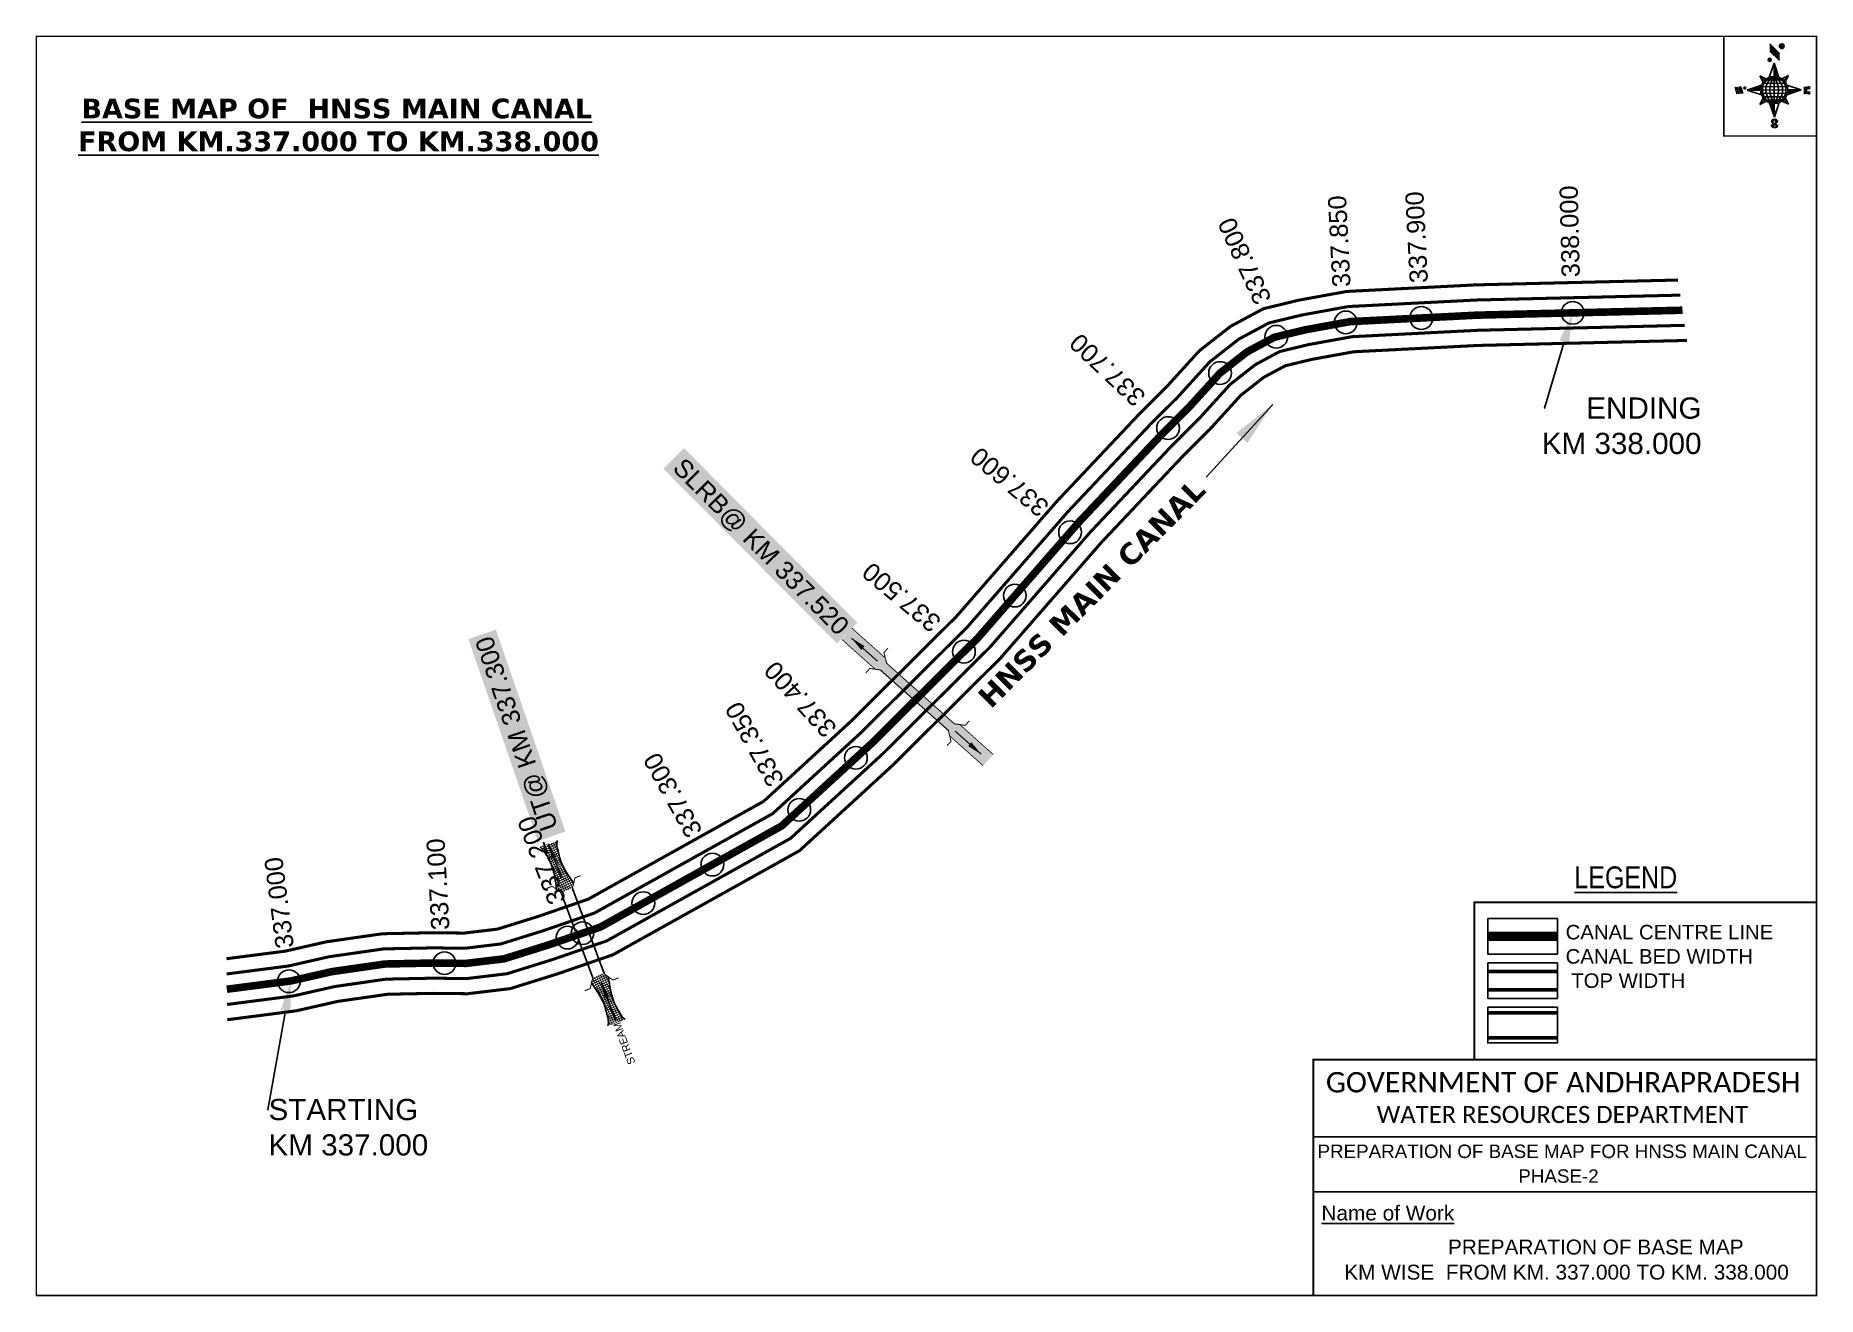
# Model space of a CAD drawing. Header units: inches. Extents: x 799650 to 800827, y 1567116 to 1567948.
import ezdxf
from ezdxf import colors
from ezdxf.entities.mleader import LeaderData, LeaderLine
from ezdxf.enums import TextEntityAlignment as Align
from ezdxf.math import Vec2, Vec3

# ---------------------------------------------------------------- set-up
doc = ezdxf.new("R2010")
doc.units = ezdxf.units.IN
doc.header["$LTSCALE"] = 15
doc.header["$MEASUREMENT"] = 0
doc.header["$PDMODE"] = 32
doc.header["$PDSIZE"] = 15
doc.linetypes.add('ACAD_ISO02W100', pattern=[15, 12, -3])
doc.linetypes.add('HIDDEN2', pattern=[0.1875, 0.125, -0.0625])
for name, color, linetype in [('AQUADUCT', 1, 'Continuous'), ('bord', 1, 'Continuous'), ('CANAL1', 7, 'Continuous'), ('CSMark', 72, 'Continuous'), ('DCBMS', 232, 'Continuous'), ('PAGE', 7, 'Continuous'), ('STRUCTURE', 5, 'Continuous'), ('TEXT', 6, 'Continuous')]:
    doc.layers.add(name, color=color, linetype=linetype)
doc.styles.add('ARIALN', font='ARIALN.TTF')
doc.styles.get("Standard").update_dxf_attribs({"font": 'arial.ttf'})
doc.dimstyles.get("Standard").update_dxf_attribs({"dimtxt": 20, "dimasz": 0.18, "dimexe": 0.18, "dimexo": 0.0625, "dimgap": 0.09, "dimtad": 0, "dimtih": 1, "dimtoh": 1, "dimdec": 4, "dimzin": 0, "dimdsep": 46, "dimtxsty": 'Standard', "dimcen": 0.09, "dimadec": 0, "dimazin": 0, "dimtfac": 1, "dimtdec": 4, "dimtofl": 0, "dimtmove": 0, "dimatfit": 3, "dimfxl": 1, "dimtolj": 1, "dimtzin": 0, "dimarcsym": 0})
pattern_1 = [(267.2971131487395, (-8720374.9383359, 50637915.13839893), (10.53672553373347, -0.4974314379093613), [])]
pattern_2 = [(357.2971131487395, (-8720374.9383359, 50637915.13839893), (0.4974314379093601, 10.53672553373348), [])]

# ---------------------------------------------------------------- blocks, each defined once
blk = doc.blocks.new('*X26')
at = {"color": 0, "linetype": 'Continuous'}
for p, q in [((6321.563175437702, 239.2074203663178), (6322.581924588794, 240.2261695174094)), ((6321.571094283617, 239.3921159075293), (6322.524536642279, 240.3455582661906)), ((6321.579013129532, 239.5768114487408), (6322.467148695763, 240.4649470149719)), ((6321.586931975447, 239.7615069899523), (6322.409760749248, 240.5843357637531)), ((6321.594850821361, 239.9462025311638), (6322.352372802732, 240.7037245125344)), ((6321.602769667276, 240.1308980723753), (6322.294984856217, 240.8231132613157)), ((6321.610688513191, 240.3155936135868), (6322.322610836808, 241.0275159372032)), ((6321.618607359106, 240.5002891547983), (6322.339575221931, 241.2212570176224)), ((6321.670405508729, 239.1378737420482), (6322.639312535309, 240.1067807686281)), ((6321.756101028845, 239.046792566867), (6322.694551492757, 239.9852430307802)), ((6321.767025283511, 240.8254837745006), (6322.356539607053, 241.4149980980416)), ((6321.841796548961, 238.9557113916858), (6322.784401525116, 239.8983163678416)), ((6321.927492069076, 238.8646302165046), (6322.874251557474, 239.8113897049031)), ((6322.013187589191, 238.7735490413234), (6322.964101589832, 239.7244630419646)), ((6322.075863133939, 241.3110983202248), (6322.373503992176, 241.6087391784607)), ((6322.098883109306, 238.6824678661422), (6323.053951622191, 239.637536379026)), ((6322.184578629423, 238.591386690961), (6323.143801654548, 239.5506097160875)), ((6322.270274149538, 238.5003055157798), (6323.233651686906, 239.463683053149)), ((6322.405772691616, 238.4590273625623), (6323.316199320379, 239.3694539913255)), ((6322.536564177177, 238.4130421528257), (6323.436926723143, 239.3134046987925)), ((6322.667355662737, 238.3670569430892), (6323.557654125907, 239.2573554062594)), ((6322.798147148297, 238.3210717333527), (6323.67838152867, 239.2013061137264)), ((6322.928938633857, 238.2750865236161), (6323.799108931434, 239.1452568211934)), ((6323.059730119417, 238.2291013138795), (6323.919836334197, 239.0892075286604)), ((6323.190521604977, 238.183116104143), (6324.040563736961, 239.0331582361274)), ((6323.334898284248, 238.1507160881169), (6324.161291139725, 238.9771089435944)), ((6323.500484499982, 238.1395256085544), (6324.282018542488, 238.9210596510615)), ((6323.666070715716, 238.1283351289918), (6324.389078986148, 238.8513433994243)), ((6323.83165693145, 238.1171446494292), (6324.558435473549, 238.8439231915289)), ((6324.097210919775, 238.2059219424567), (6324.727791960951, 238.8365029836336)), ((6324.341779298861, 238.2737136262468), (6324.897148448353, 238.8290827757383)), ((6324.586347677948, 238.341505310037), (6325.066504935754, 238.821662567843)), ((6324.830916057034, 238.4092969938271), (6325.235861423155, 238.8142423599477)), ((6325.075484436121, 238.4770886776172), (6325.405217910557, 238.8068221520524)), ((6325.401209342145, 238.6260368883443), (6325.574574397958, 238.7994019441571))]:
    blk.add_line(p, q, dxfattribs=at)
blk = doc.blocks.new('*X25')
at = {"color": 0, "linetype": 'Continuous'}
for p, q in [((6324.425409812192, 240.3018877878409), (6324.530098087213, 240.4065760628617)), ((6324.560821561592, 240.2605228419445), (6324.762767368324, 240.4624686486762)), ((6324.696233310992, 240.2191578960481), (6324.995436649435, 240.5183612344908)), ((6324.831645060392, 240.1777929501517), (6325.228105930546, 240.5742538203053)), ((6324.967056809793, 240.1364280042552), (6325.451206401633, 240.6205775960956)), ((6325.102468559193, 240.0950630583588), (6325.626700194168, 240.619294693334)), ((6325.231508829004, 240.0473266328736), (6325.802193986703, 240.6180117905725)), ((6325.335045025791, 239.9740861343645), (6325.976788801136, 240.6158299097086)), ((6325.438581222579, 239.9008456358553), (6326.100204563527, 240.5624689768027)), ((6325.542117419366, 239.8276051373462), (6326.223620325917, 240.5091080438968)), ((6325.645653616154, 239.754364638837), (6326.347036088308, 240.455747110991)), ((6325.749189812941, 239.6811241403279), (6326.470451850699, 240.4023861780851)), ((6325.852726009729, 239.6078836418188), (6326.593867613089, 240.3490252451792)), ((6325.951486090436, 239.5298670272285), (6326.71728337548, 240.2956643122733)), ((6326.036566250415, 239.4381704919113), (6326.840699137871, 240.2423033793674)), ((6326.121646410395, 239.346473956594), (6326.964114900262, 240.1889424464615)), ((6326.206726570374, 239.2547774212767), (6327.055858370612, 240.1039092215148)), ((6326.291806730354, 239.1630808859595), (6327.135785134496, 240.0070592901021)), ((6326.376886890333, 239.0713843506422), (6327.21571189838, 239.9102093586895)), ((6326.461967050313, 238.9796878153249), (6327.295638662264, 239.8133594272769)), ((6326.547047210292, 238.8879912800077), (6327.375565426148, 239.7165094958642)), ((6326.632127370272, 238.7962947446904), (6327.455492190032, 239.6196595644516)), ((6326.717207530251, 238.7045982093731), (6327.535418953916, 239.5228096330389)), ((6326.788410008449, 236.4777036487165), (6327.354219516036, 237.0435131563033)), ((6326.792225928501, 238.6028399123283), (6327.6153457178, 239.4259597016263)), ((6326.838137672734, 238.4719749612643), (6327.695272481684, 239.3291097702136)), ((6326.884049416966, 238.3411100102004), (6327.775199245568, 239.2322598388009)), ((6326.916746160023, 236.7828164955863), (6327.582476853365, 237.4485471889285)), ((6326.9299611612, 238.2102450591364), (6327.853734496604, 239.1340183945408)), ((6326.975872905432, 238.0793801080725), (6327.849127438164, 238.952634640804)), ((6327.003134980726, 237.9298654880686), (6327.844520379724, 238.7712508870673)), ((6327.012515933215, 237.7624697452613), (6327.839913321284, 238.5898671333306)), ((6327.021896885704, 237.5950740024541), (6327.835306262844, 238.4084833795939)), ((6327.031277838193, 237.4276782596467), (6327.830699204404, 238.2270996258572)), ((6327.040658790683, 237.2602825168395), (6327.826092145964, 238.0457158721205)), ((6327.045082311595, 237.087929342456), (6327.810734190693, 237.8535812215537))]:
    blk.add_line(p, q, dxfattribs=at)
blk = doc.blocks.new('H')
at = {"layer": 'bord', "extrusion": (0.0004278845142637609, 0.00479197890903182, 0.9999884268595202)}
h = blk.add_hatch(dxfattribs=at)
h.set_pattern_fill('LINE', color=8, scale=84.38768555040302, angle=-2.702886851260515, style=0)
h.set_pattern_definition(pattern_2)
h.paths.add_polyline_path([(-492.4668010775931, 785.5898788240738, -0.090992046448718), (-447.9625593584497, 775.2324968557805), (-486.4976985411486, 912.0312741750386)])
h = blk.add_hatch(dxfattribs=at)
h.set_pattern_fill('LINE', color=8, scale=84.38768555040302, angle=-92.70288685126052, style=0)
h.set_pattern_definition(pattern_1)
h.paths.add_polyline_path([(-624.8772989658173, 665.1175860036165, -0.09099204644210665), (-614.5199170010164, 709.6218277204316), (-751.3186943142209, 671.0866885515861)])
h = blk.add_hatch(dxfattribs=at)
h.set_pattern_fill('LINE', color=8, scale=84.38768555040302, angle=-2.702886851260515, style=0)
h.set_pattern_definition(pattern_2)
h.paths.add_polyline_path([(-504.4050061509479, 532.7070881242398, -0.090992046448718), (-548.909247870557, 543.064470092766), (-510.3741086877417, 406.2656927765347)])
h = blk.add_hatch(dxfattribs=at)
h.set_pattern_fill('LINE', color=8, scale=84.38768555040302, angle=-92.70288685126052, style=0)
h.set_pattern_definition(pattern_1)
h.paths.add_polyline_path([(-245.5531129193259, 647.210278397426), (-371.9945082624909, 653.17938094493, -0.09099204644878103), (-382.3518902289215, 608.6751392250881)])
at = {"layer": 'bord', "extrusion": (0.0004278845142637604, 0.00479197890903182, 0.9999884268595203)}
for p, q in [((-519.3860571105615, 1020.408509141766, -1216.824464901347), (-434.678793075087, 927.3084467682056, -1216.414571548796)), ((-516.2384251924814, 1087.08582315594, -1217.145331720205), (-431.5311611755169, 993.9857607749291, -1216.735438367611)), ((-538.2690597721958, 773.6536562892143, -1215.633927328097), (-487.0181812191731, 906.212239655666, -1216.291082326422)), ((-487.0181812191731, 906.212239655666, -1216.291082326422), (-492.9870239489828, 779.7722960542887, -1215.682623766277)), ((-487.0181812191731, 906.212239655666, -1216.291082326422), (-448.4827650671941, 769.4150330077391, -1215.652034309381)), ((-864.6667208376457, 700.9117660832126, -1215.145683569252), (-846.8602190883248, 637.7003116968554, -1214.850391321915)), ((-846.885899517627, 700.0723706756253, -1215.149269383754), (-829.079397758178, 636.8609162860084, -1214.853977136408)), ((-829.1050781964441, 699.2329752675723, -1215.152855198257), (-811.2985764592304, 636.0215208844747, -1214.857562950931)), ((-829.1050781964441, 699.2329752675723, -1215.152855198257), (-811.3242568973801, 698.393579858588, -1215.156441012743)), ((-811.3242568973801, 698.393579858588, -1215.156441012743), (-793.5177551378147, 635.1821254740935, -1214.861148765422)), ((-751.8386587080895, 665.2704204607289, -1215.023166955395), (-615.0399729244527, 703.8051171880215, -1215.266361263119)), ((-626.736305744329, 793.7732813858893, -1215.692487060367), (-566.811349663476, 760.1895317081362, -1215.557193835181)), ((-626.736305744329, 793.7732813858893, -1215.692487060367), (-584.1428260545363, 746.9596384149045, -1215.486379775655)), ((-598.946746484784, 730.9517588270828, -1215.4033350249), (-626.736305744329, 793.7732813858893, -1215.692487060367)), ((-421.3357812265749, 753.3219341966324, -1215.586531535218), (-358.5136001041974, 781.1110481221694, -1215.746578873753)), ((-358.5136001041974, 781.1110481221694, -1215.746578873753), (-405.3276889660046, 738.5181495659053, -1215.522440984547)), ((-358.5136001041974, 781.1110481221694, -1215.746578873753), (-392.0976094479556, 721.1868434431963, -1215.445049781629)), ((-378.6332729603746, 692.6448510554619, -1215.314036820931), (-246.0730746499612, 641.3942844460253, -1215.12516345687)), ((-213.4791469212505, 669.2951450282708, -1215.272811938016), (-216.710715676134, 600.8397693103179, -1214.943388670676)), ((-751.8386587080895, 665.2704204607289, -1215.023166955395), (-625.3972626964678, 659.3013864478562, -1215.048666080719)), ((-619.2784603905748, 614.0198538512923, -1214.834293591338), (-751.8386587080895, 665.2704204607289, -1215.023166955395)), ((-639.398133254319, 525.5536567845847, -1214.401751538512), (-605.8141239105607, 585.4778614635579, -1214.703280630637)), ((-639.398133254319, 525.5536567845847, -1214.401751538512), (-592.5840443923953, 568.1465553403832, -1214.625889427719)), ((-576.5759521321743, 553.3427707091905, -1214.561798877043), (-639.398133254319, 525.5536567845847, -1214.401751538512)), ((-510.8935521394596, 400.4524652508553, -1213.857248085843), (-549.4289682914387, 537.2496718976181, -1214.496296102879)), ((-459.6426735860878, 533.0110486173071, -1214.514403084168), (-510.8935521394596, 400.4524652508553, -1213.857248085843)), ((-504.9247094094171, 526.8924088519998, -1214.465706645989), (-510.8935521394596, 400.4524652508553, -1213.857248085843)), ((-371.1754276144202, 512.8914235194679, -1214.455843351893), (-431.1003836950404, 546.475173198618, -1214.591136577086)), ((-371.1754276144202, 512.8914235194679, -1214.455843351893), (-413.7689073036308, 559.7050664918497, -1214.661950636613)), ((-398.9649868734996, 575.7129460782744, -1214.74499538736), (-371.1754276144202, 512.8914235194679, -1214.455843351893)), ((-246.0730746499612, 641.3942844460253, -1215.12516345687), (-382.8717604242847, 602.859587718267, -1214.881969149149)), ((-372.5144706616993, 647.363318458898, -1215.099664331546), (-246.0730746499612, 641.3942844460253, -1215.12516345687)), ((-197.1518122339039, 599.9164343632292, -1214.947333066632), (-193.9202434780891, 668.3718100786209, -1215.276756333961))]:
    blk.add_line(p, q, dxfattribs=at)
at = {"layer": 'bord', "color": 8, "linetype": 'ByBlock', "extrusion": (0.0004278845142637604, 0.00479197890903182, 0.9999884268595203)}
for p, q in [((-375.037429585529, 679.1629559395369, -1215.250969739694), (-619.8901498829364, 690.7217333998997, -1215.201589898729)), ((-386.4701403837535, 711.3830894059502, -1215.400477790083), (-605.4730712235323, 721.7215742594562, -1215.35631111762)), ((-410.8462962137419, 744.2142448802479, -1215.547375515144), (-578.1125475389999, 752.110393114388, -1215.51364266185)), ((-492.9872379411827, 779.772306161467, -1215.682623723144), (-504.9247094094171, 526.8924088519998, -1214.465706645989)), ((-372.5145726100891, 647.3634304928128, -1215.099664824794), (-625.3973747401615, 659.3012845208868, -1215.048665544341)), ((-378.0217974673142, 615.9429816137999, -1214.946740470406), (-622.87451776542, 627.5017590741627, -1214.897360629442)), ((-392.4388761268347, 584.9431407540105, -1214.792019251512), (-611.441806967312, 595.2816256079823, -1214.747852579053)), ((-419.7993998112506, 554.5543218990788, -1214.634687707282), (-587.06565113744, 562.4504701336846, -1214.600954853988))]:
    blk.add_line(p, q, dxfattribs=at)
at = {"layer": 'bord', "extrusion": (0.0004278845142637604, 0.00479197890903182, 0.9999884268595203)}
for points, const_width, elevation in [([(-522.0131121619479, 959.550775259228), (-515.7175743466119, 1092.906934415961)], 1.60540055982536, -1212.142843617219), ([(-434.158262363472, 933.1277235058805), (-427.8627245295095, 1066.483882669366)], 1.60540055982536, -1212.142843617219), ([(-870.0736340994383, 707.00824508073), (-846.3658724653925, 705.889038352192)], 0.6421602239301444, -1212.142843617219), ([(-828.5594987093612, 642.676858191162), (-820.953748198869, 677.9586989512691)], 0.6421602239301444, -1212.142843617223), ([(-792.9978562549747, 640.9980480956772), (-781.589230506466, 693.9208092413096)], 0.6421602239301444, -1212.142843617218), ([(-222.7385766651839, 675.5731321041832), (-173.8413183107752, 673.2647682324088)], 0.7063762463231584, -1212.142843617221), ([(-828.5594987093612, 642.6768581911618), (-855.2307305332708, 643.935965762368)], 0.6421602239301444, -1212.142843617219), ([(-810.7786774830411, 641.8374531447001), (-784.1074456587239, 640.5783455765209)], 0.6421602239301444, -1212.142843617222), ([(-177.0730277270245, 604.8086065300355), (-225.9702860934822, 607.1169704015771)], 0.7063762463231584, -1212.142843617222), ([(-194.785239975681, 644.8497587676384), (-185.0057882997701, 644.3880859934699)], 0.7063762463231584, -1212.14284361722)]:
    blk.add_lwpolyline(points, dxfattribs=dict(at, const_width=const_width, elevation=elevation))
for points, const_width, elevation in [([(-413.6616245851993, 1073.140134249887, 1), (-397.6117714248124, 1057.729118476532, 1)], 22.25077962579039, -1212.14284361722), ([(-530.3419430367337, 949.5474510251247, 1), (-519.6420409089901, 939.2734405104861, 1)], 14.83385308386026, -1212.142843617223), ([(-775.9087905502321, 696.5833098740303, 1), (-769.4888492682775, 690.418903565154, 1)], 8.900311850316152, -1212.142843617216), ([(-180.1423226412179, 617.9784816729323, 1), (-173.0803872516442, 611.1976347345654, 1)], 9.790343035347762, -1212.142843617219), ([(-177.8339587833615, 666.8757400336997, 1), (-170.7720233739972, 660.0948930920731, 1)], 9.790343035347762, -1212.142843617223), ([(-489.8397168474219, 361.7280028313068, 1), (-498.0671858660056, 369.1142257457323, 1)], 11.05656073458609, -1212.142843617215), ([(-525.1949096693778, 321.5505605205689, 1), (-533.4223786795214, 328.9367834347616, 1)], 11.05656073458609, -1212.142843617218)]:
    blk.add_lwpolyline(points, format="xyb", close=True, dxfattribs=dict(at, const_width=const_width, elevation=elevation))
for points, elevation in [([(-537.0436544864716, 317.3909783906986), (-530.686771839954, 310.4778530870033), (-519.7848077441001, 306.8033377354246), (-504.8555995545785, 306.8996049665207), (-493.8614930827366, 309.9751672386152), (-486.3299612487816, 317.6739007300386), (-486.5193926708707, 325.7780890813514), (-490.6180678635317, 333.2605072774198), (-493.5031616341619, 336.2254691210802), (-502.816804350885, 340.8534958871466), (-522.4580017436219, 347.2728260433129), (-530.4257294404489, 351.5824209563287), (-533.6858260648524, 354.5525017987891), (-537.4013079778782, 362.629807892173), (-536.9549017110166, 373.3508360361672), (-530.0284934418471, 380.6827556172281), (-520.0052991440441, 384.0716307398478), (-503.5000552259427, 384.2213990291513), (-492.5323047870551, 379.8708521119993), (-487.1463343054379, 373.2710396641844)], -1212.142843617219), ([(-522.4539065143929, 347.5728294925347), (-526.1949835211592, 353.7751140225195), (-527.7518298353394, 360.6227161141025), (-527.9156661629893, 370.6019260344024), (-525.8991041315983, 375.4503632916039), (-521.3202371541029, 381.1640017041664), (-514.5251386848048, 384.3718976443916)], -1212.142843617221), ([(-504.8555995545785, 306.8996049665207), (-499.0047943263154, 312.3708361831504), (-496.9585419834797, 319.3942984564654), (-497.4612851235933, 326.5275708001649), (-501.2415295758961, 335.3559093211365), (-509.2361390522836, 343.1915685721062)], -1212.142843617219)]:
    blk.add_lwpolyline(points, dxfattribs=dict(at, elevation=elevation))
for centre, radius in [((-405.6366979898718, 1065.434626361347, -1212.142843617228), 22.25077962579068), ((-524.9919919744626, 944.4104457636145, -1212.142843617225), 14.83385308386045), ((-772.6988199003781, 693.5011067149355, -1212.142843617225), 8.900311850316273), ((-498.4359036135794, 659.1484834742021, -1212.142843617229), 126.5822129822759), ((-176.6113549475952, 614.5880582008385, -1212.142843617227), 9.7903430353479), ((-174.3029910778062, 663.4853165630027, -1212.142843617225), 9.7903430353479), ((-493.9534513636986, 365.4211142832808, -1212.142843617226), 11.05656073458623), ((-529.3086441806488, 325.2436719765011, -1212.142843617227), 11.05656073458623)]:
    blk.add_circle(centre, radius, dxfattribs=at)
at = {"layer": 'bord', "color": 8, "linetype": 'ByBlock', "extrusion": (0.0004278845142637604, 0.00479197890903182, 0.9999884268595203)}
for centre, radius, start, end in [((-481.5018944916621, 658.3490694805806, -1212.142843617225), 127.7124113124745, 94.925359787212, 259.6690604518324), ((-436.7958279077627, 656.2386032006533, -1212.142843617224), 140.8227119427793, 113.2864437035868, 241.3079765329169), ((-315.8862391595549, 650.5307512261786, -1212.142843617227), 222.3100112361417, 142.5891607921548, 212.0052594442485), ((-560.0761933124097, 662.0583738566748, -1212.142843617224), 140.8227119427793, 293.2864437035868, 61.30797653291689), ((-680.9857820597445, 667.7662258302183, -1212.142843617228), 222.3100112361417, 322.5891607921548, 32.00525944424854), ((-515.3701267285685, 659.9479075753505, -1212.142843617227), 127.7124113124745, 274.925359787212, 79.66906045183244)]:
    blk.add_arc(centre, radius, start, end, dxfattribs=at)
at = {"layer": 'bord', "extrusion": (0.0004278845142637604, 0.00479197890903182, 0.9999884268595203)}
for points in [[(-515.7175743148887, 1092.906934417125, -1212.142843617227), (-431.0104934413977, 999.8058030862261, -1212.142843617227), (-518.8653432401063, 1026.22885483189, -1212.142843617227), (-434.1582623484545, 933.1277235084416, -1212.142843617227)], [(-864.1466936911305, 706.7284433981881, -1212.142843617225), (-846.3658724649268, 705.889038353589, -1212.142843617225), (-846.34031992468, 643.5162632348297, -1212.142843617225), (-828.5594986876497, 642.6768581867381, -1212.142843617225)], [(-828.5850512369768, 705.049633307593, -1212.142843617229), (-810.804230031204, 704.2102282608984, -1212.142843617229), (-810.778677482168, 641.8374531481927, -1212.142843617229), (-792.9978562541016, 640.9980480994025, -1212.142843617229)], [(-193.4002216503151, 674.1881137788835, -1212.142843617225), (-196.6319310673212, 605.7319520774413, -1212.142843617225), (-212.9591249906118, 675.1114593302475, -1212.142843617225), (-216.1908344065701, 606.6552976257785, -1212.142843617225)]]:
    blk.add_solid(points, dxfattribs=at)
at = {"layer": 'bord', "extrusion": (0.0004278845142637604, 0.00479197890903182, 0.9999884268595203), "xscale": 7.977342409717546, "yscale": 7.977342408231451, "zscale": 7.977342408476333, "rotation": 138.0840426661453}
for name, p in [('*X25', (38300.50170925955, -31929.38484708802, -1212.14284361722)), ('*X26', (38314.39702652739, -31950.87734303279, -1212.142843617221))]:
    blk.add_blockref(name, p, dxfattribs=at)
blk = doc.blocks.new('UT')
at = {"layer": 'STRUCTURE'}
h = blk.add_hatch(dxfattribs=at)
h.set_pattern_fill('DASH', color=150, scale=7.999999999999998, angle=-39.62775206685995, style=0)
h.set_pattern_definition([(320.37224793314, (-4370.464045089087, -6260.881149863359), (1.408001531132492, 0.1324072820072919), [0.9999999999999998, -0.9999999999999998])])
h.paths.add_polyline_path([(765162.9675066409, 1700681.885966053), (765165.5706946704, 1700680.616418319), (765167.2115574566, 1700680.268093512), (765169.1204505624, 1700680.006090325), (765172.4158343371, 1700679.627599867), (765176.4119631688, 1700679.345266073), (765179.5041916154, 1700679.470832215), (765183.0623928958, 1700679.941976878), (765187.653863331, 1700680.880728189), (765188.8854408305, 1700681.172290679), (765193.0594222734, 1700682.222896261), (765196.0594222734, 1700680.222896261), (765196.0594222732, 1700672.222896261), (765193.059422273, 1700670.222896261), (765190.5057321201, 1700670.796857346), (765188.1290725247, 1700671.306258218), (765185.4941448105, 1700671.815650651), (765183.6163483107, 1700672.12764564), (765180.9986007552, 1700672.46166047), (765180.3290960666, 1700672.523134715), (765178.4873260654, 1700672.631123998), (765176.6762091704, 1700672.636509361), (765174.5831391418, 1700672.500406373), (765172.534028191, 1700672.254105192), (765170.4159507004, 1700671.954846333), (765168.4528082367, 1700671.66088667), (765166.101004961, 1700671.20675446), (765164.9649718658, 1700670.843101195), (765162.9701249787, 1700669.702226759)])
h.paths.add_polyline_path([(765259.0594222734, 1700682.22289626), (765256.0594222734, 1700680.22289626), (765256.0594222732, 1700672.22289626), (765259.0594222732, 1700670.22289626), (765261.9351070337, 1700670.954361328), (765264.4002490969, 1700671.550062475), (765266.3788792096, 1700671.989210923), (765269.093032495, 1700672.510050664), (765272.6518334274, 1700672.97822495), (765276.0687944656, 1700673.093904169), (765278.5781092133, 1700672.933545554), (765281.1683763347, 1700672.653460775), (765283.8680040132, 1700672.3279393), (765286.4420291914, 1700671.859000532), (765287.9990189318, 1700671.256817373), (765289.1513379057, 1700670.559826468), (765289.1487195679, 1700682.743565763), (765287.5893077053, 1700681.791647122), (765285.7373813264, 1700681.170064355), (765283.0007571635, 1700680.681356852), (765281.1888035367, 1700680.417637402), (765276.6898998322, 1700679.872435108), (765272.6690061819, 1700679.859315587), (765268.7030904231, 1700680.287947755), (765264.817948322, 1700680.971872088), (765261.162969874, 1700681.748857019)])
at = {"layer": 'STRUCTURE', "color": 150, "const_width": 0.6280741461245082}
for points in [[(765190.0594222734, 1700688.222896261), (765190.0594222734, 1700684.222896261), (765196.0594222734, 1700680.222896261), (765256.0594222734, 1700680.22289626), (765262.0594222734, 1700684.22289626), (765262.0594222734, 1700688.22289626)], [(765190.0594222732, 1700664.222896261), (765190.0594222732, 1700668.222896261), (765196.0594222732, 1700672.222896261), (765256.0594222732, 1700672.22289626), (765262.0594222732, 1700668.22289626), (765262.0594222732, 1700664.22289626)]]:
    blk.add_lwpolyline(points, dxfattribs=at)
at = {"layer": 'STRUCTURE', "color": 150}
for points in [[(765196.0594222734, 1700680.222896261), (765256.0594222734, 1700680.22289626)], [(765196.0594222732, 1700672.222896261), (765256.0594222732, 1700672.22289626)], [(765196.0594222732, 1700672.222896261), (765256.0594222732, 1700672.22289626)]]:
    blk.add_lwpolyline(points, dxfattribs=at)
at = {"layer": 'STRUCTURE', "color": 0}
blk.add_circle((765226.0594222733, 1700676.222896261), 1.88981828804203, dxfattribs=at)
at = {"layer": 'STRUCTURE', "color": 150}
for points in [[(765162.9675066409, 1700681.885966053), (765164.358628801, 1700681.068441708), (765167.8770977717, 1700680.169164927), (765171.232134209, 1700679.760402754), (765176.060009073, 1700679.351640581), (765184.7336071001, 1700680.250917361), (765193.0594222735, 1700682.222896261)], [(765289.1487195679, 1700682.743565763), (765287.7814574724, 1700681.886733643), (765284.290041913, 1700680.887563977), (765280.948015412, 1700680.383366718), (765276.1337485436, 1700679.837201234), (765267.4380478043, 1700680.488960477), (765259.0594222734, 1700682.22289626)], [(765162.9701249787, 1700669.702226759), (765164.3373870743, 1700670.559058879), (765167.8288026336, 1700671.558228544), (765171.1708291346, 1700672.062425803), (765175.985096003, 1700672.608591288), (765184.6807967423, 1700671.956832044), (765193.0594222732, 1700670.222896261)], [(765289.1513379057, 1700670.559826468), (765287.7602157457, 1700671.377350814), (765284.2417467749, 1700672.276627594), (765280.8867103376, 1700672.685389768), (765276.0588354736, 1700673.09415194), (765267.3852374465, 1700672.19487516), (765259.0594222731, 1700670.22289626)]]:
    blk.add_spline(points, degree=3, dxfattribs=at)
at = {"layer": 'STRUCTURE', "color": 0}
blk.add_text('STREAM', height=5, dxfattribs=at).set_placement((765148.2464563532, 1700675.806984554), align=Align.MIDDLE_CENTER)
for points in [[(765190.8848369633, 1700675.966282922), (765164.2099887003, 1700675.833849112)], [(765289.2568244911, 1700676.692727373), (765265.4033313843, 1700676.382461722)]]:
    blk.add_leader(points, dimstyle='Standard', override={"dimasz": 10, "dimgap": 0.09, "dimtad": 0}, dxfattribs=at)
blk = doc.blocks.new('SLB')
at = {"layer": 'STRUCTURE'}
h = blk.add_hatch(dxfattribs=at)
h.set_pattern_fill('DOTS', color=6, scale=20, angle=320.3722479339738, style=0)
h.set_pattern_definition([(320.3722479339738, (-159.4326987297973, -72.95644191955216), (1.278624159801223, 0.5641323053793466), [0, -1.25])])
h.paths.add_polyline_path([(769699.5186717048, 1706871.072614055), (769699.5186717047, 1706861.072614055), (769729.1055765299, 1706861.072614055), (769732.1055765299, 1706863.072614055), (769792.1055765299, 1706863.072614054), (769795.1055765299, 1706861.072614054), (769824.692481355, 1706861.072614054), (769824.6924813552, 1706871.072614054), (769795.10557653, 1706871.072614054), (769792.10557653, 1706869.072614054), (769732.10557653, 1706869.072614055), (769729.10557653, 1706871.072614055)])
at = {"layer": 'STRUCTURE', "color": 6, "linetype": 'ACAD_ISO02W100', "ltscale": 0.5, "const_width": 0.5}
for points in [[(769699.5186717048, 1706871.072614055), (769729.10557653, 1706871.072614055)], [(769795.10557653, 1706871.072614054), (769824.6924813552, 1706871.072614054)], [(769699.5186717047, 1706861.072614055), (769729.1055765299, 1706861.072614055)], [(769795.1055765299, 1706861.072614054), (769824.692481355, 1706861.072614054)]]:
    blk.add_lwpolyline(points, dxfattribs=at)
at = {"layer": 'STRUCTURE', "color": 6, "const_width": 0.6280741461245082}
for points in [[(769726.10557653, 1706877.072614055), (769726.10557653, 1706873.072614055), (769732.10557653, 1706869.072614055), (769792.10557653, 1706869.072614054), (769798.10557653, 1706873.072614054), (769798.10557653, 1706877.072614054)], [(769726.1055765299, 1706855.072614055), (769726.1055765299, 1706859.072614055), (769732.1055765299, 1706863.072614055), (769792.1055765299, 1706863.072614054), (769798.1055765299, 1706859.072614054), (769798.1055765299, 1706855.072614054)]]:
    blk.add_lwpolyline(points, dxfattribs=at)
at = {"layer": 'STRUCTURE', "color": 6}
blk.add_lwpolyline([(769732.1055765299, 1706863.072614055), (769792.1055765299, 1706863.072614054)], dxfattribs=at)
blk.add_lwpolyline([(769732.1055765299, 1706863.072614055), (769792.1055765299, 1706863.072614054)], dxfattribs=at)
at = {"layer": 'STRUCTURE', "color": 0}
blk.add_circle((769762.10557653, 1706866.072614054), 1.244237561477348, dxfattribs=at)
for points in [[(769703.7546974146, 1706866.04706475), (769726.6638708343, 1706866.04706475)], [(769818.6333223742, 1706865.844362141), (769795.7241489545, 1706865.844362142)]]:
    blk.add_leader(points, dimstyle='Standard', override={"dimasz": 10, "dimgap": 0.09, "dimtad": 0}, dxfattribs=at)

msp = doc.modelspace()

# ---------------------------------------------------------------- linework, layer by layer
at = {"layer": 'CANAL1', "color": 200, "const_width": 2}
for points in [[(799776.2439430478, 1567339.16463573), (799815.2760934362, 1567344.206152257), (799842.2245112488, 1567350.338409233), (799879.3126280555, 1567355.652668669), (799912.0144511902, 1567356.321732895), (799933.2943971771, 1567356.097467302), (799955.2588129581, 1567358.731541444), (799982.3034009016, 1567367.173361568), (800015.0276791336, 1567378.444001124), (800130.9836696746, 1567443.102262417), (800188.2659579299, 1567495.60631719), (800258.2069131638, 1567565.082448709), (800324.3760737373, 1567640.916727199), (800379.4359875884, 1567699.232769532), (800396.7849832259, 1567716.448162529), (800418.5776910686, 1567740.418647423), (800439.1423838628, 1567756.519050771), (800460.9044921955, 1567768.201274813), (800484.3793922479, 1567773.856921125), (800515.8892330745, 1567779.586053021), (800601.2610942194, 1567783.930805714), (800734.6712714604, 1567787.128013428)], [(799776.7474818842, 1567298.897392028), (799822.2916521297, 1567304.780021723), (799849.5110199472, 1567310.973934827), (799882.5705881645, 1567315.710954051), (799912.2128392578, 1567316.317420845), (799935.4742429111, 1567316.072273018), (799963.66994028, 1567319.453631216), (799994.7781558684, 1567329.163890471), (800031.4086814405, 1567341.779889136), (800154.5569157113, 1567410.448620023), (800215.8858343519, 1567466.661753289), (800287.4087292122, 1567537.709310951), (800353.9995974527, 1567614.0268946), (800408.073249274, 1567671.298349424), (800425.6898339132, 1567688.77927075), (800445.8991926878, 1567711.008180197), (800461.0921711994, 1567722.902988669), (800475.2831603023, 1567730.520923087), (800492.6481837035, 1567734.704558815), (800520.5026791039, 1567739.76907434), (800602.7570582166, 1567743.955171847), (800740.5043190545, 1567747.256318836)]]:
    msp.add_lwpolyline(points, dxfattribs=at)
at = {"layer": 'CANAL1', "color": 5, "const_width": 2}
for points in [[(799776.369827757, 1567329.097824805), (799817.0299831096, 1567334.349619623), (799844.0461384234, 1567340.497290632), (799880.1271180827, 1567345.667240014), (799912.0640482071, 1567346.320654883), (799933.8393586106, 1567346.091168731), (799957.3615947886, 1567348.912063887), (799985.4220896433, 1567357.670993794), (800019.1229297103, 1567369.277973127), (800136.8769811838, 1567434.938851818), (800195.1709270354, 1567488.370176215), (800265.5073671759, 1567558.239164269), (800331.7819546661, 1567634.19426905), (800386.5953030124, 1567692.249164508), (800404.0111958984, 1567709.530939585), (800425.4080664731, 1567733.066030616), (800444.6298306967, 1567748.115035245), (800464.4991592224, 1567758.781186881), (800486.446590112, 1567764.068830548), (800517.0425945817, 1567769.63180835), (800601.6350852187, 1567773.936897247), (800736.129533359, 1567777.16008978)], [(799776.6215971751, 1567308.964202954), (799820.5377624563, 1567314.636554357), (799847.6893927726, 1567320.815053428), (799881.7560981372, 1567325.696382706), (799912.1632422409, 1567326.318498857), (799934.9292814776, 1567326.078571589), (799961.5671584496, 1567329.273108773), (799991.6594671267, 1567338.666258246), (800027.3134308638, 1567350.945917133), (800148.6636042021, 1567418.612030622), (800208.9808652464, 1567473.897894265), (800280.1082752001, 1567544.552595391), (800346.5937165238, 1567620.74935275), (800400.9139338535, 1567678.281954452), (800418.4636212416, 1567695.696493695), (800439.0688172829, 1567718.360797003), (800455.6047243652, 1567731.307004195), (800471.6884932757, 1567739.941011019), (800490.5809858397, 1567744.492649392), (800519.3493175964, 1567749.72331901), (800602.3830672173, 1567753.949080313), (800739.0460571559, 1567757.224242484)]]:
    msp.add_lwpolyline(points, dxfattribs=at)
at = {"layer": 'CANAL1', "color": 1, "linetype": 'HIDDEN2', "ltscale": 8, "const_width": 5}
msp.add_lwpolyline([(799776.4957124661, 1567319.031013879), (799818.783872783, 1567324.49308699), (799845.867765598, 1567330.65617203), (799880.94160811, 1567335.68181136), (799912.113645224, 1567336.31957687), (799934.3843200441, 1567336.08487016), (799959.4643766191, 1567339.09258633), (799988.540778385, 1567348.16862602), (800011.3858598731, 1567356.036596027), (800023.218180287, 1567360.11194513), (800142.7702926929, 1567426.77544122), (800154.9753410418, 1567437.962398769), (800202.0758961409, 1567481.13403524), (800222.1610185537, 1567501.085673041), (800272.807821188, 1567551.39587983), (800275.185443591, 1567554.120793942), (800333.229583505, 1567620.64325596), (800339.187835595, 1567627.4718109), (800393.754618433, 1567685.26555948), (800411.23740857, 1567702.61371664), (800432.238441878, 1567725.71341381), (800450.117277531, 1567739.71101972), (800468.093826249, 1567749.36109895), (800488.5137879759, 1567754.28073997), (800515.2504799622, 1567759.142016029), (800518.1959560891, 1567759.67756368), (800602.009076218, 1567763.94298878), (800737.5877952575, 1567767.192166132)], dxfattribs=at)
at = {"layer": 'CANAL1', "color": 1, "linetype": 'HIDDEN2', "ltscale": 100, "const_width": 6, "elevation": -0.3553708883178652}
msp.add_lwpolyline([(800655.0238891803, 1567353.941619161), (800608.9900522872, 1567353.941619161)], dxfattribs=at)
at = {"layer": 'CANAL1', "color": 5, "const_width": 2.4, "elevation": -0.3553708883178652}
for points in [[(800655.0238891803, 1567330.675140878), (800608.9900522872, 1567330.675140878)], [(800655.0238891803, 1567318.675140878), (800608.9900522872, 1567318.675140878)]]:
    msp.add_lwpolyline(points, dxfattribs=at)
at = {"layer": 'CANAL1', "color": 200, "const_width": 2.4, "elevation": -0.3553708883178652}
for points in [[(800655.0238891803, 1567303.458622696), (800608.9900522872, 1567303.458622696)], [(800655.0238891803, 1567286.971248093), (800608.9900522872, 1567286.971248093)]]:
    msp.add_lwpolyline(points, dxfattribs=at)
at = {"layer": 'CSMark', "color": 3}
for p in [(800515.2504799622, 1567759.142016029), (800565.1414338803, 1567762.066717299), (800665.0756130657, 1567765.454393849), (800469.3535127544, 1567749.664586561), (800432.238441878, 1567725.71341381), (800397.9098416001, 1567689.388783746), (800333.229583505, 1567620.64325596), (800296.7454061282, 1567578.829951337), (800263.1657496425, 1567541.817888958), (800191.8345574868, 1567471.746983465), (800154.4203079456, 1567437.453664063), (800097.0750167536, 1567401.295282086), (800051.4602650586, 1567375.860024105), (800011.3280494415, 1567356.016839408), (800001.4332162864, 1567353.134543924), (799920.166932811, 1567336.234704694), (799817.5150414394, 1567324.329200703)]:
    msp.add_point(p, dxfattribs=at)
at = {"layer": 'PAGE', "const_width": 1}
msp.add_lwpolyline([(799650.7490570658, 1567116.924890951), (800826.0204856374, 1567116.924890951), (800826.0204856374, 1567947.924890951), (799650.7490570658, 1567947.924890951), (799650.7490570658, 1567116.924890951)], dxfattribs=at)
at = {"layer": 'PAGE'}
for points, const_width in [([(800826.0204856374, 1567947.924890951), (800764.9256926209, 1567947.924890951), (800764.9256926209, 1567882.175984712), (800826.0204856374, 1567882.175984712)], 1), ([(800600.1822313439, 1567376.369738427), (800826.0204856374, 1567376.369738427), (800826.0204856374, 1567272.566636217), (800600.1822313439, 1567272.566636217)], 1.2), ([(800493.8758026358, 1567272.566636217), (800826.0204856374, 1567272.566636217), (800826.0204856374, 1567116.924890951), (800493.8758026358, 1567116.924890951)], 1.2)]:
    msp.add_lwpolyline(points, close=True, dxfattribs=dict(at, const_width=const_width))
at = {"layer": 'PAGE', "elevation": -0.3553708883178652}
for points in [[(800608.9900522872, 1567365.700404561), (800655.0238891803, 1567365.700404561), (800655.0238891803, 1567342.182833761), (800608.9900522872, 1567342.182833761)], [(800608.9900522872, 1567336.433926278), (800655.0238891803, 1567336.433926278), (800655.0238891803, 1567312.916355478), (800608.9900522872, 1567312.916355478)], [(800608.9900522872, 1567307.167447995), (800655.0238891803, 1567307.167447995), (800655.0238891803, 1567283.649877195), (800608.9900522872, 1567283.649877195)]]:
    msp.add_lwpolyline(points, close=True, dxfattribs=at)
at = {"layer": 'PAGE'}
for points in [[(800493.8758026358, 1567221.579815384), (800826.0204856374, 1567221.579815384)], [(800493.8758026358, 1567185.219787233), (800826.0204856374, 1567185.219787233)]]:
    msp.add_lwpolyline(points, dxfattribs=at)

# ---------------------------------------------------------------- block references
at = {"layer": 'AQUADUCT', "color": 1, "xscale": 0.0703495379661093, "yscale": 0.07034953800030053, "zscale": 0.07034953795990817, "rotation": 3.078330607406165}
msp.add_blockref('H', (800835.6379472398, 1567868.516508871, 85.37877273951607), dxfattribs=at)
at = {"layer": 'STRUCTURE', "color": 0}
for name, p, rotation in [('SLB', (-911231.2452215223, 808027.0196926777), 318.2043083983252), ('UT', (2660798.444739623, 1443492.972491832), 110.4172846779408)]:
    msp.add_blockref(name, p, dxfattribs=dict(at, rotation=rotation))

# ---------------------------------------------------------------- texts
at = {"layer": 'CANAL1', "insert": (800270.3855820072, 1567512.841584146), "char_height": 14, "width": 205.1285829415715, "attachment_point": 1, "rotation": 45.194447308299736}
msp.add_mtext('\\pi0.96322;{\\fVerdana|b1|i0|c0|p34;HNSS MAIN CANAL}', dxfattribs=at)
at = {"layer": 'CSMark', "color": 1}
for s, rotation, p in [('337.900', 92.91338754708183, (800563.5192070906, 1567785.103957769)), ('338.000', 91.37284357144159, (800663.7891366798, 1567788.962970888)), ('337.850', 92.91338754708183, (800512.4694624515, 1567782.450799435)), ('337.800', 114.6289457528396, (800461.0085366302, 1567772.093258198)), ('337.700', 136.645066849518, (800379.889675776, 1567706.921198433)), ('337.600', 140.3093669691656, (800316.511518412, 1567634.455578398)), ('337.500', 140.3093669691656, (800245.1806393522, 1567558.3347922)), ('337.400', 132.5078861726878, (800175.5612427084, 1567487.993075065)), ('337.350', 119.1444891255846, (800139.5952742113, 1567454.209526825)), ('337.300', 119.1444891240351, (800085.6493058421, 1567420.592580358)), ('337.200', 110.710238418728, (799995.0443489553, 1567375.747318757)), ('337.100', 93.15363191391725, (799917.5173977407, 1567358.062709498)), ('337.000', 97.43985082686328, (799814.877879567, 1567346.045289797))]:
    msp.add_text(s, height=12, rotation=rotation, dxfattribs=at).set_placement(p, align=Align.MIDDLE_LEFT)
at = {"layer": 'PAGE', "extrusion": (0.000201441454039347, 0.004806825185374127, 0.9999884268595203), "style": 'ARIALN'}
msp.add_text('%%ULEGEND', height=14.4, rotation=359.9999445040718, dxfattribs=at).set_placement((800700.1193562641, 1567374.017280897, 7695.477868869951), align=Align.MIDDLE)
at = {"layer": 'PAGE', "extrusion": (0.000201441454039347, 0.004806825185374127, 0.9999884268595202)}
msp.add_text('PREPARATION OF BASE MAP FOR HNSS MAIN CANAL', height=8.877830072559751, rotation=359.9999445040718, dxfattribs=at).set_placement((800496.563241471, 1567188.745936747, 7694.546286030065))
msp.add_text('PHASE-2', height=8.877830072559751, rotation=359.9999445040718, dxfattribs=at).set_placement((800655.6843139807, 1567176.834109934, 7694.495510441822), align=Align.MIDDLE_CENTER)
at = {"layer": 'PAGE', "extrusion": (0.000201441454039347, 0.004806825185374127, 0.9999884268595203)}
msp.add_text('%%UName of Work', height=9.8219646373423, rotation=359.9999445040718, dxfattribs=at).set_placement((800499.178368127, 1567147.571922914, 7693.209997240544))
for s, p in [('PREPARATION OF BASE MAP', (800680.3136226274, 1567130.004198205, 7693.288170393365)), ('KM WISE  FROM KM. 337.000 TO KM. 338.000', (800661.0013530869, 1567113.42978901, 7693.285949714786))]:
    msp.add_text(s, height=9.8219646373423, rotation=359.9999445040718, dxfattribs=at).set_placement(p, align=Align.MIDDLE_CENTER)
at = {"layer": 'PAGE', "extrusion": (0.000201441454039347, 0.004806825185374127, 0.9999884268595202), "insert": (800660.4316257025, 1567361.513806604, -0.3553708883789833), "char_height": 9.6, "width": 168.9258567496319, "attachment_point": 1, "text_direction": (0.9999999797106701, -9.685754780674108e-07, -0.00020143912546253)}
msp.add_mtext('CANAL CENTRE LINE CANAL BED WIDTH {\\H2.3717x; }\\P TOP WIDTH{\\H1.9152x; }', dxfattribs=at)
at = {"layer": 'PAGE', "extrusion": (0.000201441454039347, 0.004806825185374128, 0.9999884268595202), "insert": (800498.5673875895, 1567264.35591434, -1.317765563392366), "char_height": 10.05860156697303, "width": 321.2760849365663, "attachment_point": 1, "text_direction": (0.9999999797106702, -9.68575478067411e-07, -0.00020143912546253)}
msp.add_mtext('\\pi3.5885;{\\fCalibri|b0|i0|c0|p34;\\H1.3333x;GOVERNMENT OF ANDHRAPRADESH\\P\\pi37.073;\\H0.83998x;WATER RESOURCES DEPARTMENT}', dxfattribs=at)
at = {"layer": 'STRUCTURE', "color": 5, "char_height": 12, "attachment_point": 1, "bg_fill": 1, "box_fill_scale": 1.3, "bg_fill_color": 7, "bg_fill_true_color": 16777215, "bg_fill_transparency": 4390977}
for s, insert, width, rotation in [('\\pi0.50202;SLRB@ KM 337.520', (800078.2978462391, 1567671.077996001), 155.3178171896315, 314.80897254707384), ('\\pi0.71894;UT@ KM 337.300', (799984.1239649017, 1567421.428669502), 133.7407366984991, 109.0043298288647)]:
    msp.add_mtext(s, dxfattribs=dict(at, insert=insert, width=width, rotation=rotation))
at = {"layer": 'TEXT', "color": 1, "insert": (799658.7004493908, 1567906.838539405), "char_height": 13, "width": 379.8257267044024, "attachment_point": 1}
msp.add_mtext('\\pi21.755;{\\fVerdana|b1|i0|c0|p34;\\LBASE MAP OF  HNSS MAIN CANAL \\P\\pi19.564;FROM KM.337.000 TO KM.338.000}', dxfattribs=at)

# ---------------------------------------------------------------- leaders
at = {"layer": 'CANAL1'}
msp.add_leader([(800466.9912755109, 1567704.984813317), (800423.0378509171, 1567657.034427881)], dimstyle='Standard', override={"dimasz": 30, "dimgap": 0.09, "dimtad": 0}, dxfattribs=at)
at = {"layer": 'DCBMS', "color": 5}
ml = msp.add_multileader_mtext('Standard', dxfattribs=at)
ml.set_content('STARTING\\PKM 337.000', color=5)
ml.set_leader_properties()
ml.build(insert=Vec2(0, 0))
ml.multileader.update_dxf_attribs({"dogleg_length": 0.36, "arrow_head_size": 20})
ctx = ml.context
ctx.base_point, ctx.char_height, ctx.arrow_head_size, ctx.landing_gap_size, ctx.plane_origin = Vec3(799803.9158831061, 1567239.518192722), 14, 20, 0.09, Vec3(799974.8040080417, 1567312.293396008)
notes = []
notes.append((ctx, [(1, (1, 1, 0), (799803.5558831061, 1567239.518192722), (1, 0), 0.36, [(0, [(799818.783872783, 1567324.49308699)], 0, [])])]))
ctx.mtext.insert, ctx.mtext.flow_direction = Vec3(799804.005883106, 1567246.642340062), 5
for ctx, leaders in notes:
    for number, flags, end, landing, length, lines in leaders:
        leader = LeaderData()
        leader.index, (leader.has_last_leader_line, leader.has_dogleg_vector, leader.attachment_direction) = number, flags
        leader.last_leader_point, leader.dogleg_vector, leader.dogleg_length = Vec3(end), Vec3(landing), length
        for number, points, colour, breaks in lines:
            line = LeaderLine()
            line.index, line.vertices, line.color, line.breaks = number, Vec3.list(points), colors.encode_raw_color(colour), breaks
            leader.lines.append(line)
        ctx.leaders.append(leader)

# ---------------------------------------------------------------- next in the draw order: leaders
ml = msp.add_multileader_mtext('Standard', dxfattribs=at)
ml.set_content('ENDING \\PKM 338.000', color=5)
ml.set_leader_properties()
ml.build(insert=Vec2(0, 0))
ml.multileader.update_dxf_attribs({"dogleg_length": 0.36, "arrow_head_size": 20})
ctx = ml.context
ctx.base_point, ctx.char_height, ctx.arrow_head_size, ctx.landing_gap_size, ctx.plane_origin = Vec3(800646.9232584417, 1567702.501683082), 14, 20, 0.09, Vec3(800790.6091466432, 1567914.834246459)
ctx.text_align_type = 2
notes = []
notes.append((ctx, [(1, (1, 1, 0), (800646.5632584417, 1567702.501683082), (1, 0), 0.36, [(0, [(800665.0756130657, 1567765.454393849)], 0, [])])]))
ctx.mtext.insert, ctx.mtext.width, ctx.mtext.alignment, ctx.mtext.flow_direction = Vec3(800750.1128491648, 1567709.625830422), 109.0491573130537, 3, 5
ctx.mtext.has_bg_fill, ctx.mtext.bg_color, ctx.mtext.bg_scale_factor, ctx.mtext.bg_transparency, ctx.mtext.use_window_bg_color = 1, -1027028792, 1.5, 0, 1
for ctx, leaders in notes:
    for number, flags, end, landing, length, lines in leaders:
        leader = LeaderData()
        leader.index, (leader.has_last_leader_line, leader.has_dogleg_vector, leader.attachment_direction) = number, flags
        leader.last_leader_point, leader.dogleg_vector, leader.dogleg_length = Vec3(end), Vec3(landing), length
        for number, points, colour, breaks in lines:
            line = LeaderLine()
            line.index, line.vertices, line.color, line.breaks = number, Vec3.list(points), colors.encode_raw_color(colour), breaks
            leader.lines.append(line)
        ctx.leaders.append(leader)

doc.saveas('drawing.dxf')
